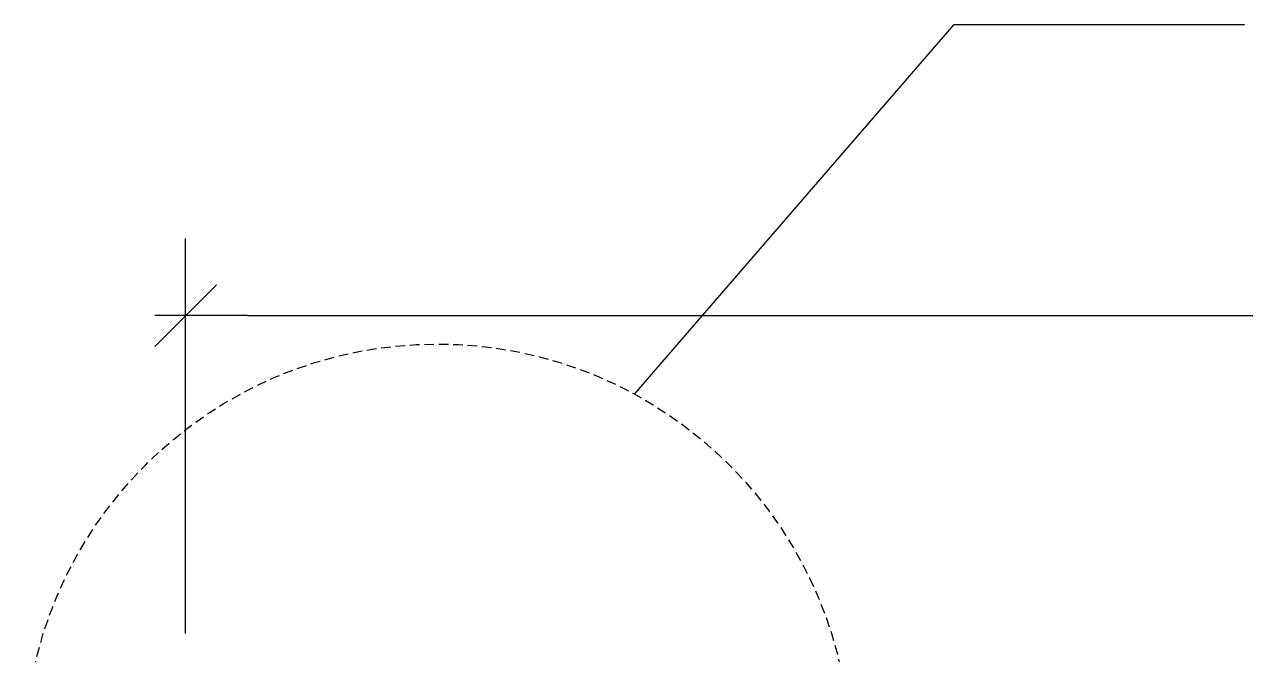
# Model space of a CAD drawing. Header units: millimetres. Extents: x 1732 to 2060, y 1135 to 1322.
# Drawn here: x 1746.07 to 1777.81, y 1219.82 to 1236.18 of the extents above; entities that cross this region are included whole.
import ezdxf

# ---------------------------------------------------------------- set-up
doc = ezdxf.new("R2010")
doc.units = ezdxf.units.MM
doc.linetypes.add('HIDDEN', pattern=[0.375, 0.25, -0.125])
doc.layers.get('Defpoints').update_dxf_attribs({"color": 2})
doc.styles.add('Codia TRC', font='Cordia.shx', dxfattribs={"width": 0.9})
doc.styles.add('MASTER', font='cordia.shx', dxfattribs={"width": 1.1})
doc.dimstyles.new('C0200', dxfattribs={"dimscale": 0.2, "dimtxt": 1.5, "dimasz": 1, "dimexe": 1, "dimexo": 1, "dimgap": 0.6, "dimtad": 1, "dimtoh": 1, "dimzin": 0, "dimdsep": 46, "dimlunit": 6, "dimtxsty": 'Codia TRC', "dimblk": 'CC', "dimcen": 1, "dimclrd": 256, "dimclre": 256, "dimclrt": 2, "dimadec": 0, "dimazin": 0, "dimtfac": 1, "dimtix": 1, "dimtmove": 2, "dimatfit": 3, "dimldrblk": 'CC', "dimfxl": 1, "dimtolj": 1, "dimtzin": 0, "dimarcsym": 0})
doc.dimstyles.new('E0025', dxfattribs={"dimscale": 0.025, "dimtxt": 1.6, "dimasz": 1.6, "dimexe": 2, "dimexo": 1, "dimgap": 2, "dimtad": 1, "dimtih": 1, "dimtoh": 1, "dimdec": 4, "dimzin": 0, "dimdsep": 46, "dimlunit": 6, "dimtxsty": 'MASTER', "dimblk": 'AA', "dimcen": 1, "dimclrd": 256, "dimclre": 256, "dimclrt": 256, "dimadec": 0, "dimazin": 0, "dimtfac": 1, "dimtdec": 4, "dimtix": 1, "dimtmove": 2, "dimatfit": 3, "dimfxl": 1, "dimtolj": 1, "dimtzin": 0, "dimarcsym": 0})

# ---------------------------------------------------------------- blocks, each defined once
blk = doc.blocks.new('AA')
at = {"color": 3}
blk.add_line((-0.5, -0.5), (0.5, 0.5), dxfattribs=at)
at = {"color": 8}
blk.add_line((-1, 0), (0.5, 0), dxfattribs=at)
blk = doc.blocks.new('*D13')
at = {"lineweight": -2}
for p, q in [((0.63532, 0.05999), (0.63532, 0.31584)), ((2.97532, 0.05999), (2.97532, 0.31584)), ((0.67532, 0.26584), (2.93532, 0.26584))]:
    blk.add_line(p, q, dxfattribs=at)
at = {"layer": 'Defpoints', "color": 0}
for p in [(2.97532, 0.26584), (0.63532, 0.03499), (2.97532, 0.03499)]:
    blk.add_point(p, dxfattribs=at)
at = {"linetype": 'ByBlock', "lineweight": -2, "xscale": 0.04, "yscale": 0.04, "zscale": 0.04, "rotation": 180}
blk.add_blockref('AA', (0.63532, 0.26584), dxfattribs=at)
at = {"linetype": 'ByBlock', "lineweight": -2, "xscale": 0.04, "yscale": 0.04, "zscale": 0.04}
blk.add_blockref('AA', (2.97532, 0.26584), dxfattribs=at)
at = {"insert": (1.80532, 0.33584), "char_height": 0.04, "attachment_point": 5, "style": 'MASTER'}
blk.add_mtext('\\A1;ADJUST', dxfattribs=at)
blk = doc.blocks.new('CC')
at = {"color": 8}
blk.add_line((-1, 0), (0.4, 0), dxfattribs=at)
at = {"color": 3}
blk.add_circle((0, 0), 0.4, dxfattribs=at)
blk = doc.blocks.new('A$C39f6e9bc')
dim = blk.add_aligned_dim(p1=(0.63532, 0.03499), p2=(2.97532, 0.03499), distance=0.23085, text='ADJUST', dimstyle='E0025', override={"dimtxsty": 'MASTER'})
dim.commit()
dim.dimension.update_dxf_attribs({"geometry": '*D13', "text_midpoint": (1.80532, 0.33584)})
blk = doc.blocks.new('A$C151ac680')
blk.add_blockref('A$C39f6e9bc', (-0.3693, 0.04006))

msp = doc.modelspace()

# ---------------------------------------------------------------- linework, layer by layer
at = {"color": 10, "linetype": 'HIDDEN'}
msp.add_circle((1756.803, 1217.148), 10.735, dxfattribs=at)

# ---------------------------------------------------------------- block references
at = {"xscale": 40.10805704610954, "yscale": 40.10805704610954, "zscale": 40.10805704610954}
msp.add_blockref('A$C151ac680', (1739.589, 1216.35), dxfattribs=at)

# ---------------------------------------------------------------- leaders
at = {"color": 10, "linetype": 'ByBlock'}
msp.add_leader([(1761.928, 1226.584), (1770.233, 1236.182), (1777.786, 1236.182)], dimstyle='C0200', override={"dimgap": 1, "dimtad": 0, "dimclrd": 10, "dimldrblk": 'None'}, dxfattribs=at)

doc.saveas('drawing.dxf')
